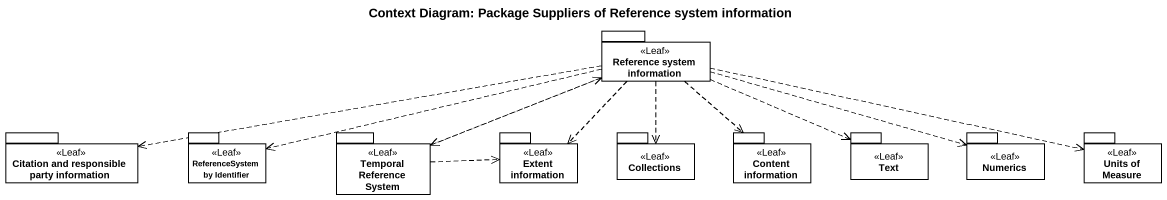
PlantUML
@startuml
title Context Diagram: Package Suppliers of Reference system information
package "Reference system information" as Reference_system_information <<Leaf>> {
}
package "Citation and responsible party information" as Citation_and_responsible <<Leaf>> {
}
package "ReferenceSystem by Identifier" as ReferenceSystem_by <<Leaf>> {
}
package "Temporal Reference System" as Temporal_Reference_System <<Leaf>> {
}
package "Extent information" as Extent_information <<Leaf>> {
}
package "Collections" as Collections_ <<Leaf>> {
}
package "Content information" as Content_information <<Leaf>> {
}
package Text <<Leaf>> {
}
package Numerics <<Leaf>> {
}
package "Units of Measure" as Units_of_Measure <<Leaf>> {
}
Reference_system_information .left.> Citation_and_responsible
Reference_system_information .left.> ReferenceSystem_by
Reference_system_information .left.> Temporal_Reference_System
Reference_system_information ..> Extent_information
Reference_system_information ..> Collections_
Reference_system_information ..> Content_information
Reference_system_information .right.> Text
Reference_system_information .right.> Numerics
Reference_system_information .right.> Units_of_Measure
Temporal_Reference_System .right.> Reference_system_information
Temporal_Reference_System .right.> Extent_information
@enduml
